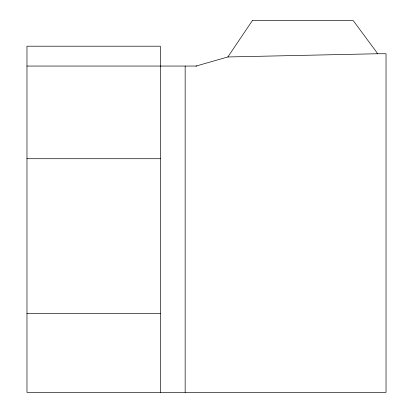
<?xml version="1.0" encoding="UTF-8"?>
<svg xmlns="http://www.w3.org/2000/svg" width="413" height="413" viewBox="0 0 413 413"><rect width="100%" height="100%" fill="white"/><g stroke="black" fill="none" stroke-linecap="round" stroke-linejoin="round"><path stroke-width="0.62" d="M196.077 66.054L228.033 56.906M377.007 53.742L386.031 53.742L386.031 392.35L26.969 392.35L26.969 46.199L160.337 46.199L160.337 392.35M26.969 66.054L196.862 66.054M26.969 158.716L160.337 158.716M26.969 313.55L160.337 313.55M185.153 66.054L185.153 392.35M252.333 20.65L227.847 56.963L377.756 53.742L353.265 20.65L252.333 20.65"/></g></svg>
